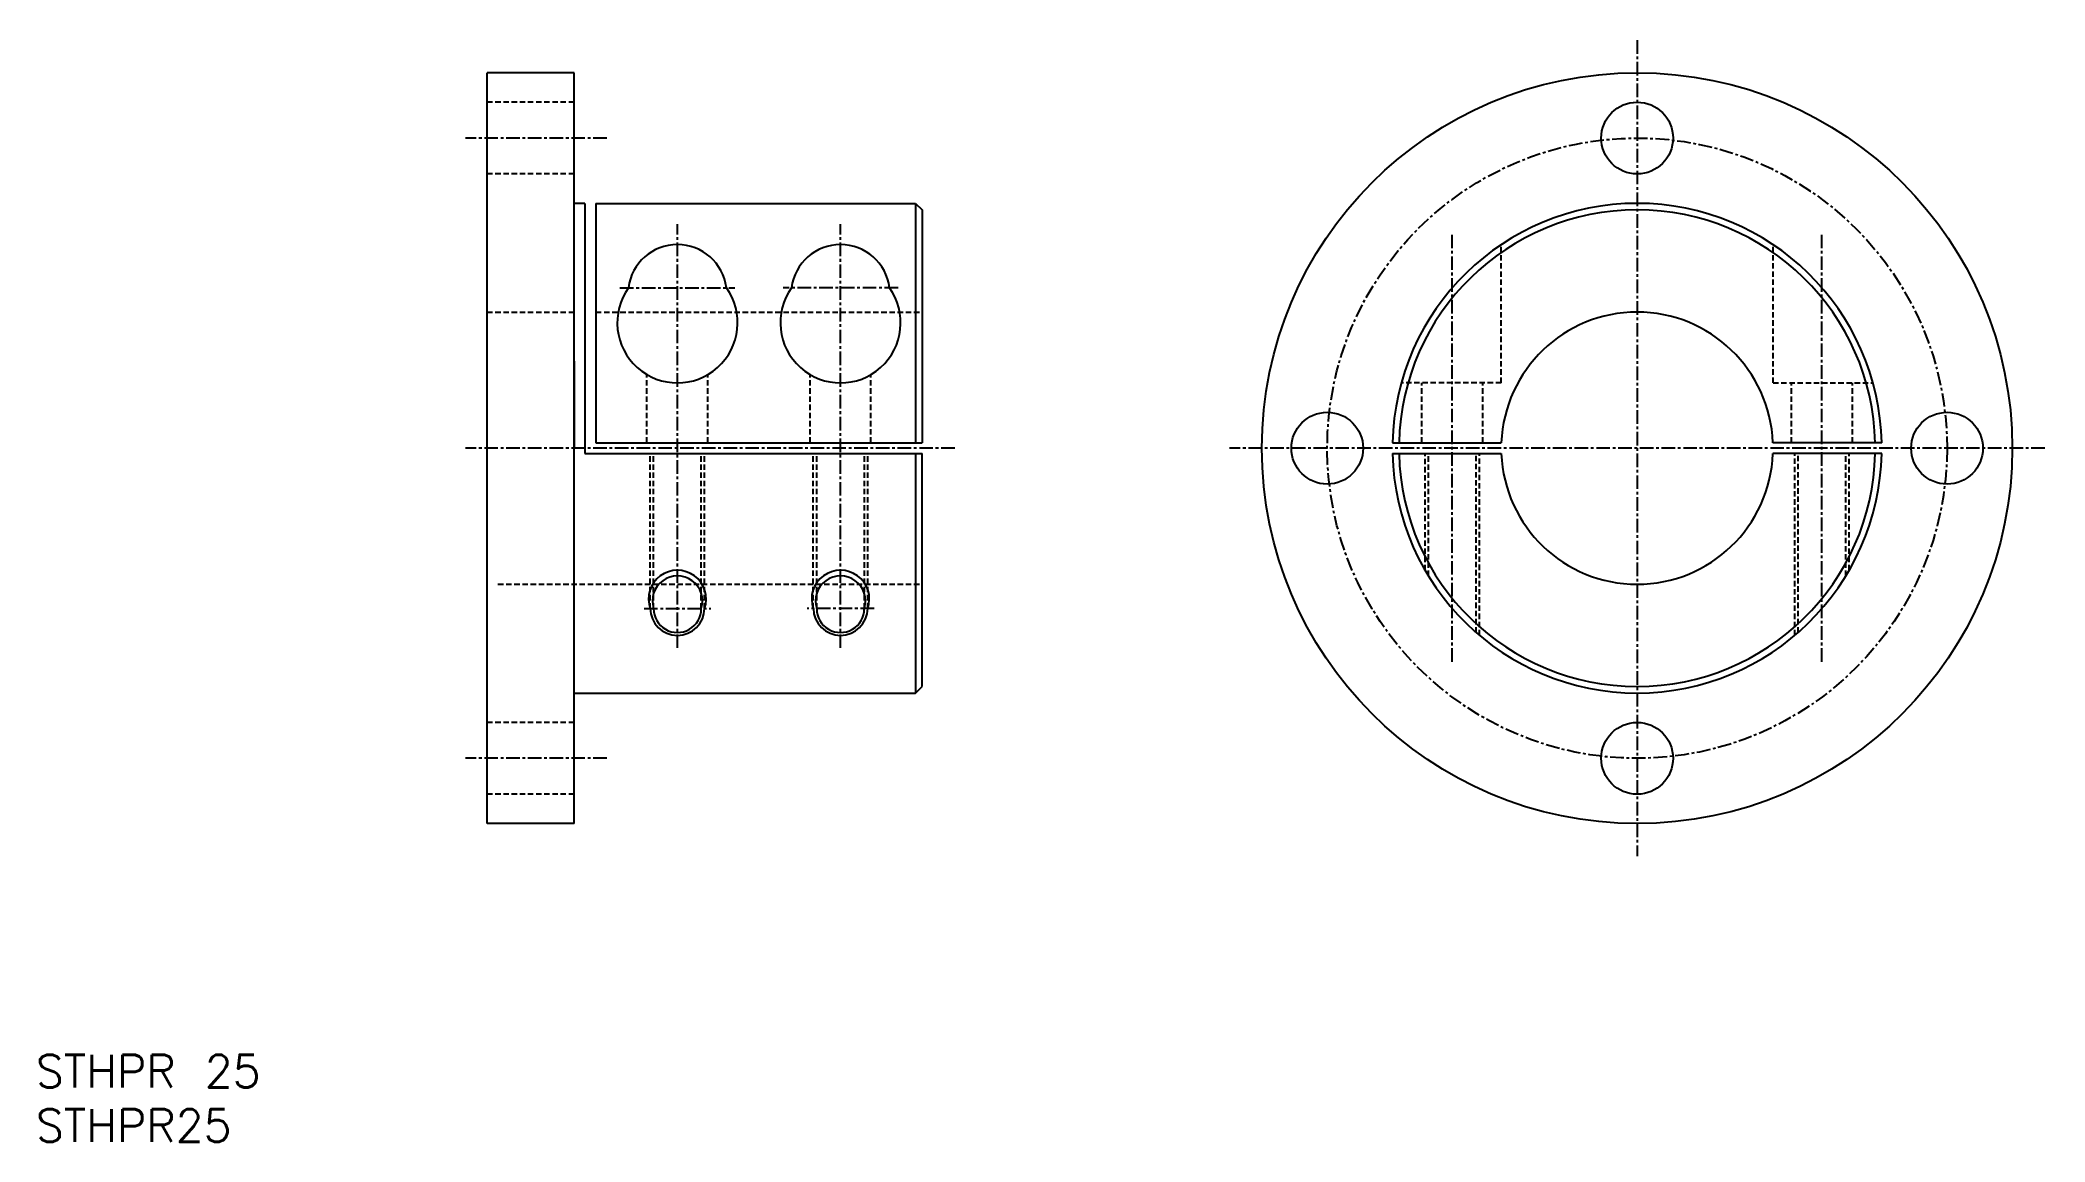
# Model space of a CAD drawing. Extents: x 39 to 224, y 41 to 143.
import ezdxf
from ezdxf.enums import TextEntityAlignment as Align

# ---------------------------------------------------------------- set-up
doc = ezdxf.new("R2010")
doc.units = 0
doc.linetypes.add('CENTER', pattern=[2, 1.25, -0.25, 0.25, -0.25])
doc.linetypes.add('DASHED', pattern=[0.75, 0.5, -0.25])
doc.layers.get('0').update_dxf_attribs({"linetype": 'CONTINUOUS'})
doc.layers.add('CENTER', color=1, linetype='CENTER')
doc.styles.get("Standard").update_dxf_attribs({"font": 'txt.shx', "bigfont": 'bigfont.shx'})

msp = doc.modelspace()

# ---------------------------------------------------------------- linework, layer by layer
at = {"color": 7, "linetype": 'CONTINUOUS'}
for p, q in [((80.24, 70.5), (80.24, 139.5)), ((88.24, 139.5), (80.24, 139.5)), ((88.24, 70.5), (88.24, 139.5)), ((89.24, 127.5), (88.24, 127.5)), ((89.24, 127.5), (89.24, 104.5)), ((90.24, 127.5), (90.24, 105.5)), ((90.24, 127.5), (119.64, 127.5)), ((119.64, 127.5), (119.64, 105.5)), ((119.64, 127.5), (120.24, 126.9)), ((120.24, 126.9), (120.24, 105.5)), ((88.24, 113), (88.24, 105)), ((90.24, 105.5), (120.24, 105.5)), ((163.51, 105.5), (173.51, 105.5)), ((208.49, 105.5), (198.49, 105.5)), ((88.24, 97), (88.24, 105)), ((89.24, 104.5), (120.24, 104.5)), ((119.64, 104.5), (119.64, 82.5)), ((120.24, 83.1), (120.24, 104.5)), ((163.51, 104.5), (173.51, 104.5)), ((208.49, 104.5), (198.49, 104.5)), ((119.64, 82.5), (120.24, 83.1)), ((88.24, 82.5), (119.64, 82.5)), ((88.24, 70.5), (80.24, 70.5))]:
    msp.add_line(p, q, dxfattribs=at)
at = {"color": 3, "linetype": 'DASHED'}
for p, q in [((88.24, 136.8), (80.24, 136.8)), ((88.24, 130.2), (80.24, 130.2)), ((173.5, 111), (173.5, 123.71)), ((198.5, 111), (198.5, 123.71)), ((80.24, 117.5), (88.24, 117.5)), ((90.24, 117.5), (120.24, 117.5)), ((94.94, 105.5), (94.94, 111.76)), ((100.54, 105.5), (100.54, 111.76)), ((109.94, 105.5), (109.94, 111.76)), ((115.54, 105.5), (115.54, 111.76)), ((173.5, 111), (164.31, 111)), ((166.2, 105.5), (166.2, 111)), ((171.8, 105.5), (171.8, 111)), ((198.5, 111), (207.69, 111)), ((200.2, 105.5), (200.2, 111)), ((205.8, 105.5), (205.8, 111)), ((95.24, 90.26), (95.24, 104.5)), ((95.55, 90.26), (95.55, 104.5)), ((99.94, 90.26), (99.94, 104.5)), ((100.24, 90.26), (100.24, 104.5)), ((110.24, 90.26), (110.24, 104.5)), ((110.55, 90.26), (110.55, 104.5)), ((114.94, 90.26), (114.94, 104.5)), ((115.24, 90.26), (115.24, 104.5)), ((166.5, 93.78), (166.5, 104.5)), ((166.81, 93.26), (166.81, 104.5)), ((171.19, 88.06), (171.19, 104.5)), ((171.5, 87.8), (171.5, 104.5)), ((200.5, 87.8), (200.5, 104.5)), ((200.81, 88.06), (200.81, 104.5)), ((205.19, 93.26), (205.19, 104.5)), ((205.5, 93.78), (205.5, 104.5)), ((81.24, 92.5), (120.24, 92.5)), ((88.24, 79.8), (80.24, 79.8)), ((88.24, 73.2), (80.24, 73.2))]:
    msp.add_line(p, q, dxfattribs=at)
at = {"color": 7, "linetype": 'CONTINUOUS'}
for centre, radius in [((186, 105), 34.5), ((186, 133.5), 3.3), ((157.5, 105), 3.3), ((214.5, 105), 3.3), ((186, 76.5), 3.3)]:
    msp.add_circle(centre, radius, dxfattribs=at)
for centre, radius, start, end in [((186, 105), 22.5, 1.2733, 178.7267), ((186, 105), 21.9, 1.3082, 178.6918), ((97.74, 119.17), 4.54, 7.1771, 172.8229), ((112.74, 119.17), 4.54, 7.1771, 172.8229), ((97.74, 116.53), 5.53, 144.4887, 35.5113), ((112.74, 116.53), 5.53, 144.4887, 35.5113), ((186, 105), 12.5, 2.2924, 177.7076), ((186, 105), 22.5, 181.2733, 358.7267), ((186, 105), 21.9, 181.3082, 358.6918), ((186, 105), 12.5, 182.2924, 357.7076), ((97.74, 90.96), 2.3, 342.3817, 197.6183), ((112.74, 90.96), 2.3, 342.3817, 197.6183), ((97.74, 90.25), 2.19, 179.7735, 0.2265), ((112.74, 90.25), 2.19, 179.7735, 0.2265)]:
    msp.add_arc(centre, radius, start, end, dxfattribs=at)
at = {"color": 3, "linetype": 'CONTINUOUS'}
for centre, radius, start, end in [((97.74, 91.13), 2.65, 340.8525, 199.1475), ((112.74, 91.13), 2.65, 340.8525, 199.1475), ((97.74, 90.3), 2.5, 180.802, 359.198), ((112.74, 90.3), 2.5, 180.802, 359.198)]:
    msp.add_arc(centre, radius, start, end, dxfattribs=at)
at = {"layer": 'CENTER', "color": 1, "linetype": 'CENTER'}
for p, q in [((186, 142.5), (186, 67.5)), ((91.24, 133.5), (78.24, 133.5)), ((97.74, 86.64), (97.74, 125.6)), ((112.74, 86.64), (112.74, 125.6)), ((169, 85.38), (169, 124.62)), ((203, 85.38), (203, 124.62)), ((92.46, 119.74), (103.03, 119.74)), ((118.03, 119.74), (107.46, 119.74)), ((123.24, 105), (78.24, 105)), ((223.5, 105), (148.5, 105)), ((94.67, 90.26), (100.82, 90.26)), ((115.82, 90.26), (109.67, 90.26)), ((91.24, 76.5), (78.24, 76.5))]:
    msp.add_line(p, q, dxfattribs=at)
msp.add_circle((186, 105), 28.5, dxfattribs=at)

# ---------------------------------------------------------------- texts
at = {"color": 7, "linetype": 'CONTINUOUS'}
for s, p in [('STHPR 25', (38.74, 47.75)), ('STHPR25', (38.74, 42.75))]:
    msp.add_text(s, height=3, dxfattribs=at).set_placement(p, align=Align.MIDDLE_LEFT)

doc.saveas('drawing.dxf')
